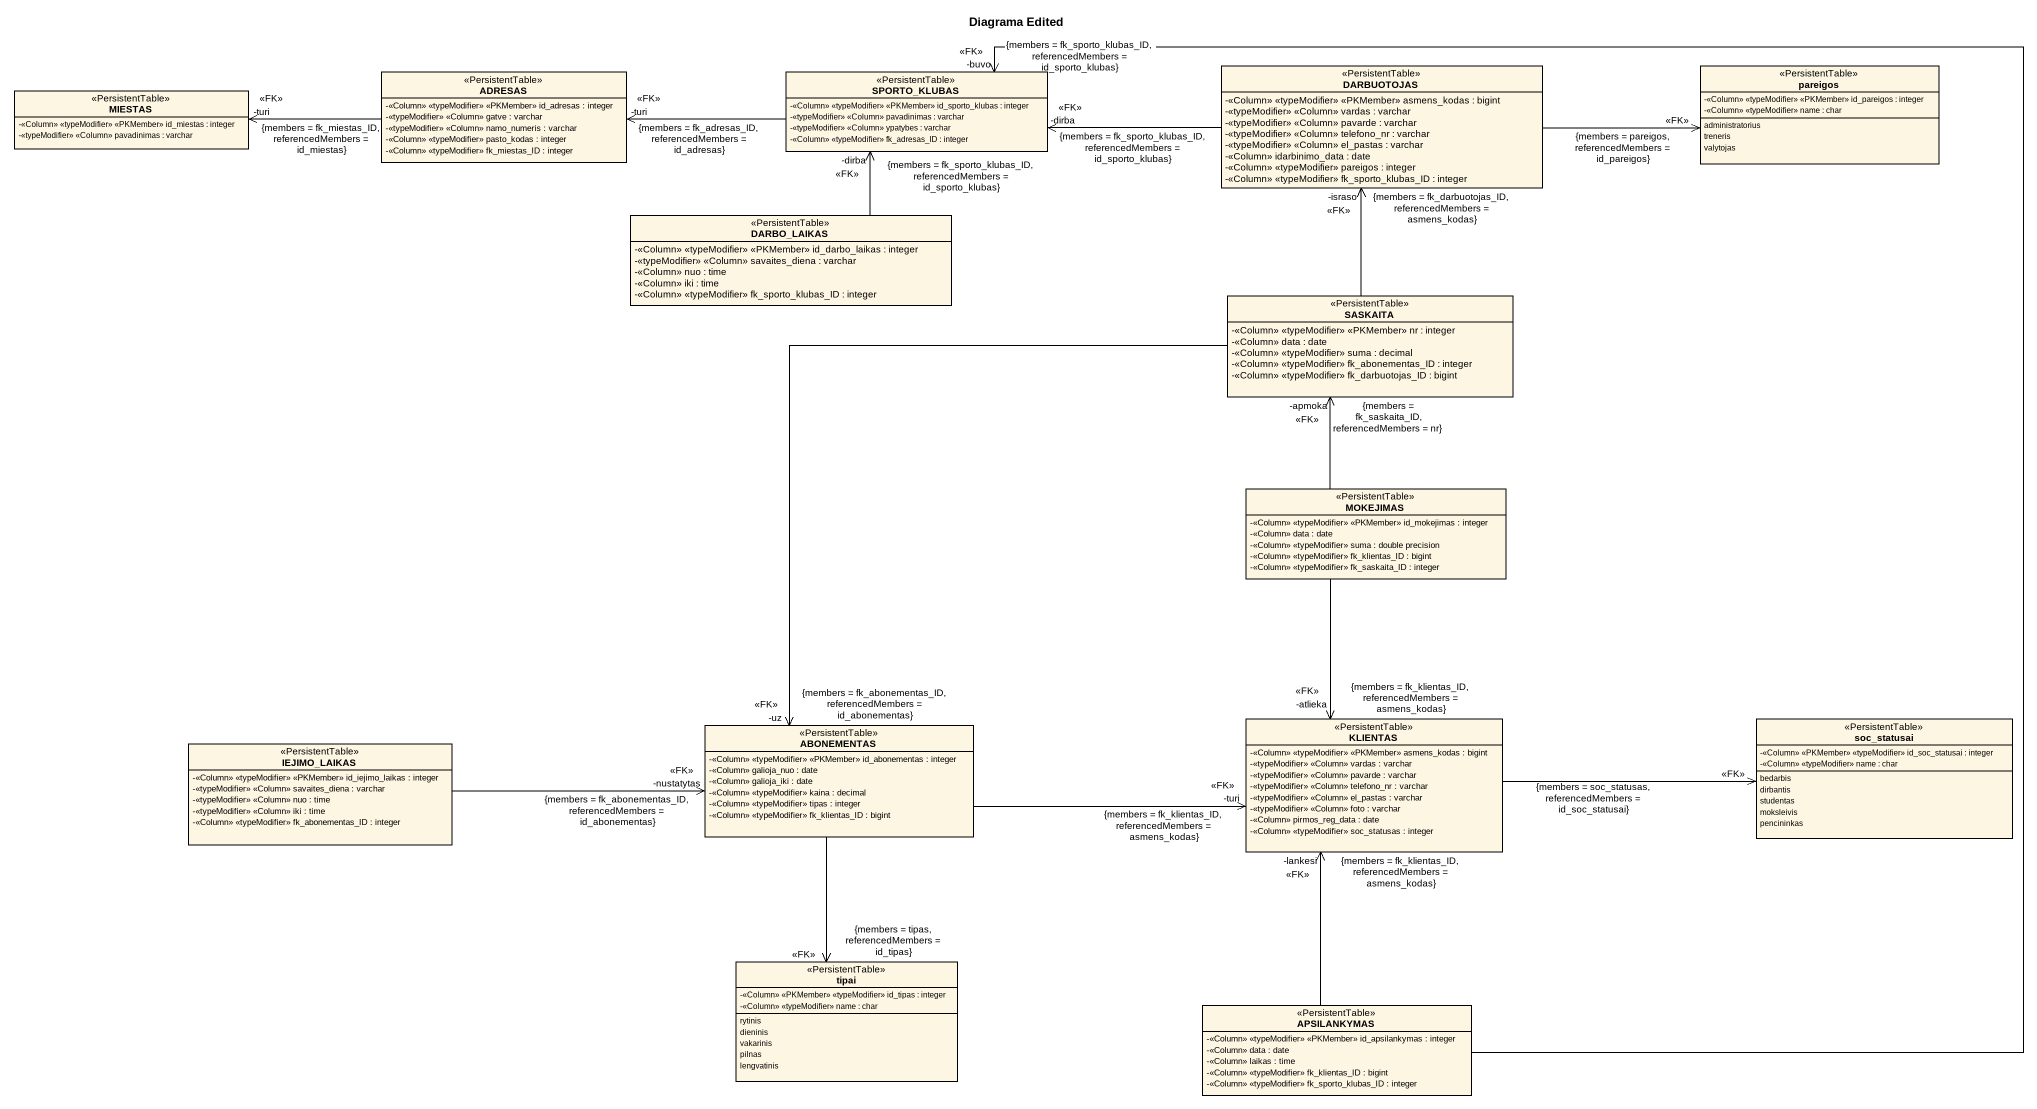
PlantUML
@startuml
title Diagrama Edited
hide circle
hide empty members
skinparam classAttributeIconSize 0
class ADRESAS <<PersistentTable>> {
  -<<Column>> <<typeModifier>> <<PKMember>> id_adresas : integer
  -<<typeModifier>> <<Column>> gatve : varchar
  -<<typeModifier>> <<Column>> namo_numeris : varchar
  -<<Column>> <<typeModifier>> pasto_kodas : integer
  -<<Column>> <<typeModifier>> fk_miestas_ID : integer
}
class SPORTO_KLUBAS <<PersistentTable>> {
  -<<Column>> <<typeModifier>> <<PKMember>> id_sporto_klubas : integer
  -<<typeModifier>> <<Column>> pavadinimas : varchar
  -<<typeModifier>> <<Column>> ypatybes : varchar
  -<<Column>> <<typeModifier>> fk_adresas_ID : integer
}
class DARBUOTOJAS <<PersistentTable>> {
  -<<Column>> <<typeModifier>> <<PKMember>> asmens_kodas : bigint
  -<<typeModifier>> <<Column>> vardas : varchar
  -<<typeModifier>> <<Column>> pavarde : varchar
  -<<typeModifier>> <<Column>> telefono_nr : varchar
  -<<typeModifier>> <<Column>> el_pastas : varchar
  -<<Column>> idarbinimo_data : date
  -<<Column>> <<typeModifier>> pareigos : integer
  -<<Column>> <<typeModifier>> fk_sporto_klubas_ID : integer
}
enum pareigos <<PersistentTable>> {
  -<<Column>> <<typeModifier>> <<PKMember>> id_pareigos : integer
  -<<Column>> <<typeModifier>> name : char
  administratorius
  treneris
  valytojas
}
class MIESTAS <<PersistentTable>> {
  -<<Column>> <<typeModifier>> <<PKMember>> id_miestas : integer
  -<<typeModifier>> <<Column>> pavadinimas : varchar
}
class DARBO_LAIKAS <<PersistentTable>> {
  -<<Column>> <<typeModifier>> <<PKMember>> id_darbo_laikas : integer
  -<<typeModifier>> <<Column>> savaites_diena : varchar
  -<<Column>> nuo : time
  -<<Column>> iki : time
  -<<Column>> <<typeModifier>> fk_sporto_klubas_ID : integer
}
class SASKAITA <<PersistentTable>> {
  -<<Column>> <<typeModifier>> <<PKMember>> nr : integer
  -<<Column>> data : date
  -<<Column>> <<typeModifier>> suma : decimal
  -<<Column>> <<typeModifier>> fk_abonementas_ID : integer
  -<<Column>> <<typeModifier>> fk_darbuotojas_ID : bigint
}
class MOKEJIMAS <<PersistentTable>> {
  -<<Column>> <<typeModifier>> <<PKMember>> id_mokejimas : integer
  -<<Column>> data : date
  -<<Column>> <<typeModifier>> suma : double precision
  -<<Column>> <<typeModifier>> fk_klientas_ID : bigint
  -<<Column>> <<typeModifier>> fk_saskaita_ID : integer
}
class IEJIMO_LAIKAS <<PersistentTable>> {
  -<<Column>> <<typeModifier>> <<PKMember>> id_iejimo_laikas : integer
  -<<typeModifier>> <<Column>> savaites_diena : varchar
  -<<typeModifier>> <<Column>> nuo : time
  -<<typeModifier>> <<Column>> iki : time
  -<<Column>> <<typeModifier>> fk_abonementas_ID : integer
}
class ABONEMENTAS <<PersistentTable>> {
  -<<Column>> <<typeModifier>> <<PKMember>> id_abonementas : integer
  -<<Column>> galioja_nuo : date
  -<<Column>> galioja_iki : date
  -<<Column>> <<typeModifier>> kaina : decimal
  -<<Column>> <<typeModifier>> tipas : integer
  -<<Column>> <<typeModifier>> fk_klientas_ID : bigint
}
class KLIENTAS <<PersistentTable>> {
  -<<Column>> <<typeModifier>> <<PKMember>> asmens_kodas : bigint
  -<<typeModifier>> <<Column>> vardas : varchar
  -<<typeModifier>> <<Column>> pavarde : varchar
  -<<typeModifier>> <<Column>> telefono_nr : varchar
  -<<typeModifier>> <<Column>> el_pastas : varchar
  -<<typeModifier>> <<Column>> foto : varchar
  -<<Column>> pirmos_reg_data : date
  -<<Column>> <<typeModifier>> soc_statusas : integer
}
enum soc_statusai <<PersistentTable>> {
  -<<Column>> <<PKMember>> <<typeModifier>> id_soc_statusai : integer
  -<<Column>> <<typeModifier>> name : char
  bedarbis
  dirbantis
  studentas
  moksleivis
  pencininkas
}
enum tipai <<PersistentTable>> {
  -<<Column>> <<PKMember>> <<typeModifier>> id_tipas : integer
  -<<Column>> <<typeModifier>> name : char
  rytinis
  dieninis
  vakarinis
  pilnas
  lengvatinis
}
class APSILANKYMAS <<PersistentTable>> {
  -<<Column>> <<typeModifier>> <<PKMember>> id_apsilankymas : integer
  -<<Column>> data : date
  -<<Column>> laikas : time
  -<<Column>> <<typeModifier>> fk_klientas_ID : bigint
  -<<Column>> <<typeModifier>> fk_sporto_klubas_ID : integer
}
ADRESAS -left-> "-turi\n<<FK>>\n{members = fk_miestas_ID, referencedMembers = id_miestas}" MIESTAS
SPORTO_KLUBAS -left-> "-turi\n<<FK>>\n{members = fk_adresas_ID, referencedMembers = id_adresas}" ADRESAS
DARBUOTOJAS -left-> "-dirba\n<<FK>>\n{members = fk_sporto_klubas_ID, referencedMembers = id_sporto_klubas}" SPORTO_KLUBAS
DARBUOTOJAS -right-> "<<FK>>\n{members = pareigos, referencedMembers = id_pareigos}" pareigos
DARBO_LAIKAS -up-> "-dirba\n<<FK>>\n{members = fk_sporto_klubas_ID, referencedMembers = id_sporto_klubas}" SPORTO_KLUBAS
SASKAITA -up-> "-israso\n<<FK>>\n{members = fk_darbuotojas_ID, referencedMembers = asmens_kodas}" DARBUOTOJAS
SASKAITA --> "-uz\n<<FK>>\n{members = fk_abonementas_ID, referencedMembers = id_abonementas}" ABONEMENTAS
MOKEJIMAS -up-> "-apmoka\n<<FK>>\n{members = fk_saskaita_ID, referencedMembers = nr}" SASKAITA
MOKEJIMAS --> "-atlieka\n<<FK>>\n{members = fk_klientas_ID, referencedMembers = asmens_kodas}" KLIENTAS
IEJIMO_LAIKAS -right-> "-nustatytas\n<<FK>>\n{members = fk_abonementas_ID, referencedMembers = id_abonementas}" ABONEMENTAS
ABONEMENTAS -right-> "-turi\n<<FK>>\n{members = fk_klientas_ID, referencedMembers = asmens_kodas}" KLIENTAS
ABONEMENTAS --> "<<FK>>\n{members = tipas, referencedMembers = id_tipas}" tipai
KLIENTAS -right-> "<<FK>>\n{members = soc_statusas, referencedMembers = id_soc_statusai}" soc_statusai
APSILANKYMAS -up-> "<<FK>>\n{members = fk_sporto_klubas_ID, referencedMembers = id_sporto_klubas}\n-buvo" SPORTO_KLUBAS
APSILANKYMAS -up-> "-lankesi\n<<FK>>\n{members = fk_klientas_ID, referencedMembers = asmens_kodas}" KLIENTAS
@enduml
